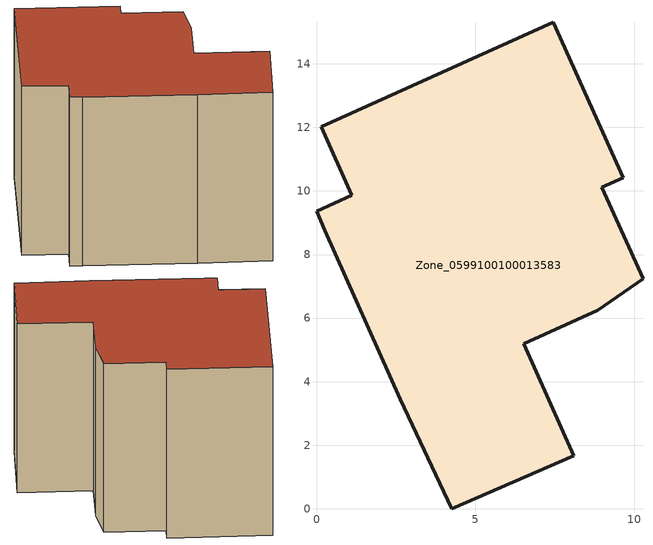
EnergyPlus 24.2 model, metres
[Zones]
Zone_0599100100013583
 floor ground (C_G): 8.97,10.12 10.27,7.23 8.85,6.24 6.52,5.19 8.09,1.67 4.25,0 2.64,3.44 0.25,8.76 0,9.36 1.11,9.86 0.16,12.02 7.44,15.31 9.65,10.42 z0
 wall outside (C_F): 9.65,10.42 7.44,15.31 0.16,12.02 1.11,9.86 0,9.36 0.25,8.76 2.64,3.44 4.25,0 8.09,1.67 6.52,5.19 8.85,6.24 10.27,7.23 8.97,10.12 9.65,10.42 z0:9.8
 roof outside (C_R): 10.27,7.23 8.97,10.12 9.65,10.42 7.44,15.31 0.16,12.02 1.11,9.86 0,9.36 0.25,8.76 2.64,3.44 4.25,0 8.09,1.67 6.52,5.19 8.85,6.24 z9.8
[BUILDING]
Pand.0599100100013583: North Axis=0; Terrain=City; Loads Convergence Tolerance Value=0.04; Temperature Convergence Tolerance Value=0.4; Solar Distribution=FullExterior; Maximum Number of Warmup Days=25; Minimum Number of Warmup Days=1
[Site:Location]
Rotterdam.The.Hague.AP_ZH_NLD Design_Conditions: Latitude=51.96; Longitude=4.45; Time Zone=1; Elevation=-4.5
[SITE:GROUNDTEMPERATURE:BUILDINGSURFACE]
18, 18, 18, 18, 18, 18, 18, 18, 18, 18, 18, 18
[MATERIAL] Thermal Absorptance=0.9; Solar Absorptance=0.7; Visible Absorptance=0.7
Name | Roughness | Thickness | Conductivity | Density | Specific Heat
G.TC.2015-2018 | MediumSmooth | 0.15 | 0.0428571 | 540 | 1210
F.TC.2015-2018 | Rough | 0.3 | 0.0666667 | 1920 | 840
R.TC.2015-2018 | MediumRough | 0.2 | 0.0333333 | 1500 | 1000
[CONSTRUCTION]
C_G: G.TC.2015-2018
C_F: F.TC.2015-2018
C_R: R.TC.2015-2018
[ZONE]
Zone_0599100100013583: Type=1; Multiplier=1; Ceiling Height=Autocalculate; Volume=Autocalculate; Floor Area=autocalculate; Part of Total Floor Area=Yes
[ZONEINFILTRATION:DESIGNFLOWRATE]
Infil_Zone_0599100100013583: Zone or ZoneList or Space or SpaceList=Zone_0599100100013583; Schedule=AlwaysOn; Design Flow Rate Calculation Method=Flow/Area; Flow Rate per Floor Area=0.0015; Constant Term Coefficient=1; Temperature Term Coefficient=0; Velocity Term Coefficient=0; Velocity Squared Term Coefficient=0
[HVACTEMPLATE:ZONE:IDEALLOADSAIRSYSTEM]
Zone_0599100100013583: Maximum Heating Supply Air Temperature=50; Minimum Cooling Supply Air Temperature=13; Maximum Heating Supply Air Humidity Ratio=0.0156; Minimum Cooling Supply Air Humidity Ratio=0.0077; Heating Limit=NoLimit; Cooling Limit=NoLimit; Dehumidification Control Type=ConstantSensibleHeatRatio; Cooling Sensible Heat Ratio=0.7; Dehumidification Setpoint=60; Humidification Control Type=None; Humidification Setpoint=30; Outdoor Air Method=None; Outdoor Air Flow Rate per Person=0.00944; Outdoor Air Flow Rate per Zone Floor Area=0; Outdoor Air Flow Rate per Zone=0; Demand Controlled Ventilation Type=None; Outdoor Air Economizer Type=NoEconomizer; Heat Recovery Type=None; Sensible Heat Recovery Effectiveness=0.7; Latent Heat Recovery Effectiveness=0.65
[ZONECONTROL:THERMOSTAT]
ThermostatControl_Zone_0599100100013583: Zone or ZoneList=Zone_0599100100013583; Control Type Schedule=DualSetpointControlType; Control 1=Thermostat_Zone_0599100100013583; Temperature Difference Between Cutout And Setpoint=0
[THERMOSTATSETPOINT:DUALSETPOINT]
Thermostat_Zone_0599100100013583: Heating Setpoint Temperature Schedule=HeatingSetpoint_Zone_0599100100013583; Cooling Setpoint Temperature Schedule=CoolingSetpoint_Zone_0599100100013583
[SCHEDULE:COMPACT]
HeatingSetpoint_Zone_0599100100013583: Through: 12/31, For: AllDays, Until: 24:00, 21
CoolingSetpoint_Zone_0599100100013583: Through: 12/31, For: AllDays, Until: 24:00, 24
DualSetpointControlType: Through: 12/31, For: AllDays, Until: 24:00, 4
AlwaysOn: Through: 12/31, For: AllDays, Until: 24:00, 1
